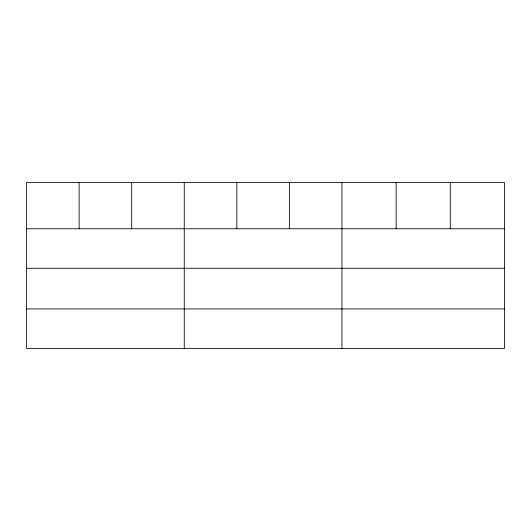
<?xml version="1.0" encoding="UTF-8"?>
<svg xmlns="http://www.w3.org/2000/svg" width="531" height="531" viewBox="0 0 531 531"><rect width="100%" height="100%" fill="white"/><g stroke="black" fill="none" stroke-linecap="round" stroke-linejoin="round"><path stroke-width="0.8" d="M504.45 268.261L504.45 182.578L26.55 182.578L26.55 348.422L504.45 348.422L504.45 268.261L26.55 268.261M26.55 228.775L504.45 228.775M26.55 308.942L504.45 308.942M450.288 182.578L450.288 228.775M396.126 182.578L396.126 228.775M341.964 182.578L341.964 348.422M289.395 182.578L289.395 228.775M236.826 182.578L236.826 228.775M184.257 182.578L184.257 348.422M131.688 182.578L131.688 228.775M79.119 182.578L79.119 228.775"/></g></svg>
